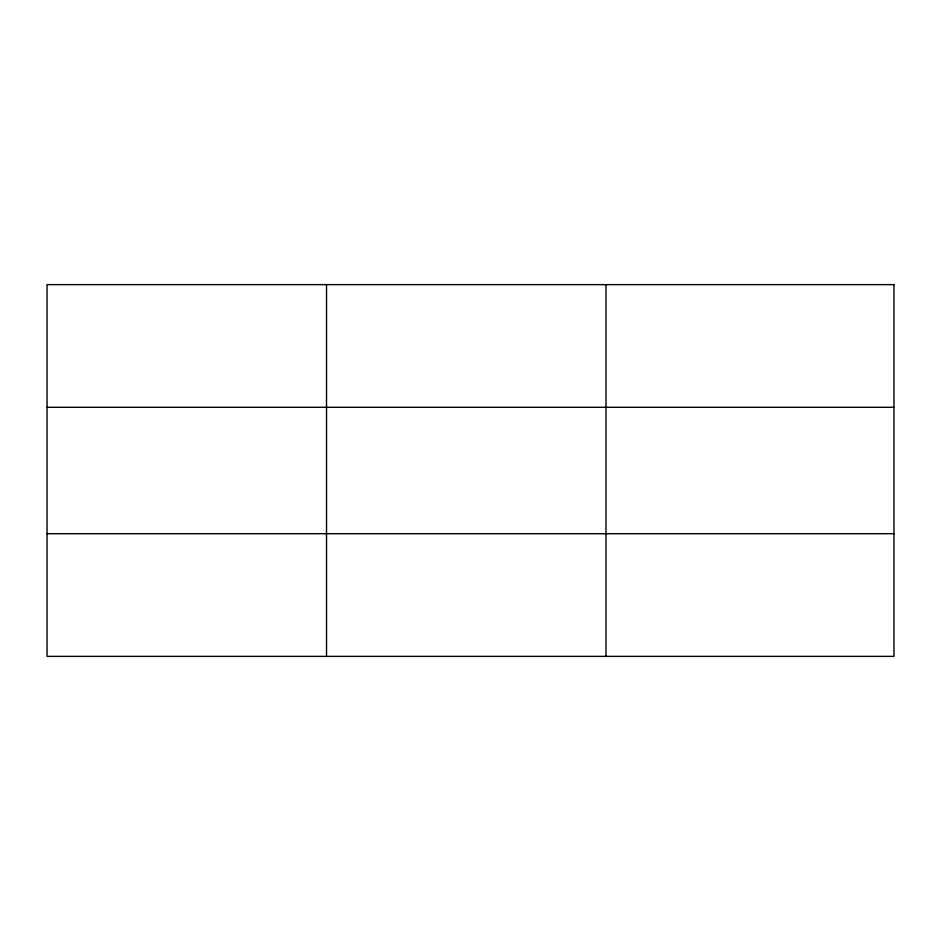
<?xml version="1.0" encoding="UTF-8"?>
<svg xmlns="http://www.w3.org/2000/svg" width="941" height="941" viewBox="0 0 941 941"><rect width="100%" height="100%" fill="white"/><g stroke="black" fill="none" stroke-linecap="round" stroke-linejoin="round"><path stroke-width="1.41" d="M326.527 656.371L326.527 284.629M606.004 656.371L606.004 284.629M47.05 407.3L893.95 407.3M47.05 533.7L893.95 533.7M893.95 284.629L47.05 284.629L47.05 656.371L893.95 656.371L893.95 284.629"/></g></svg>
